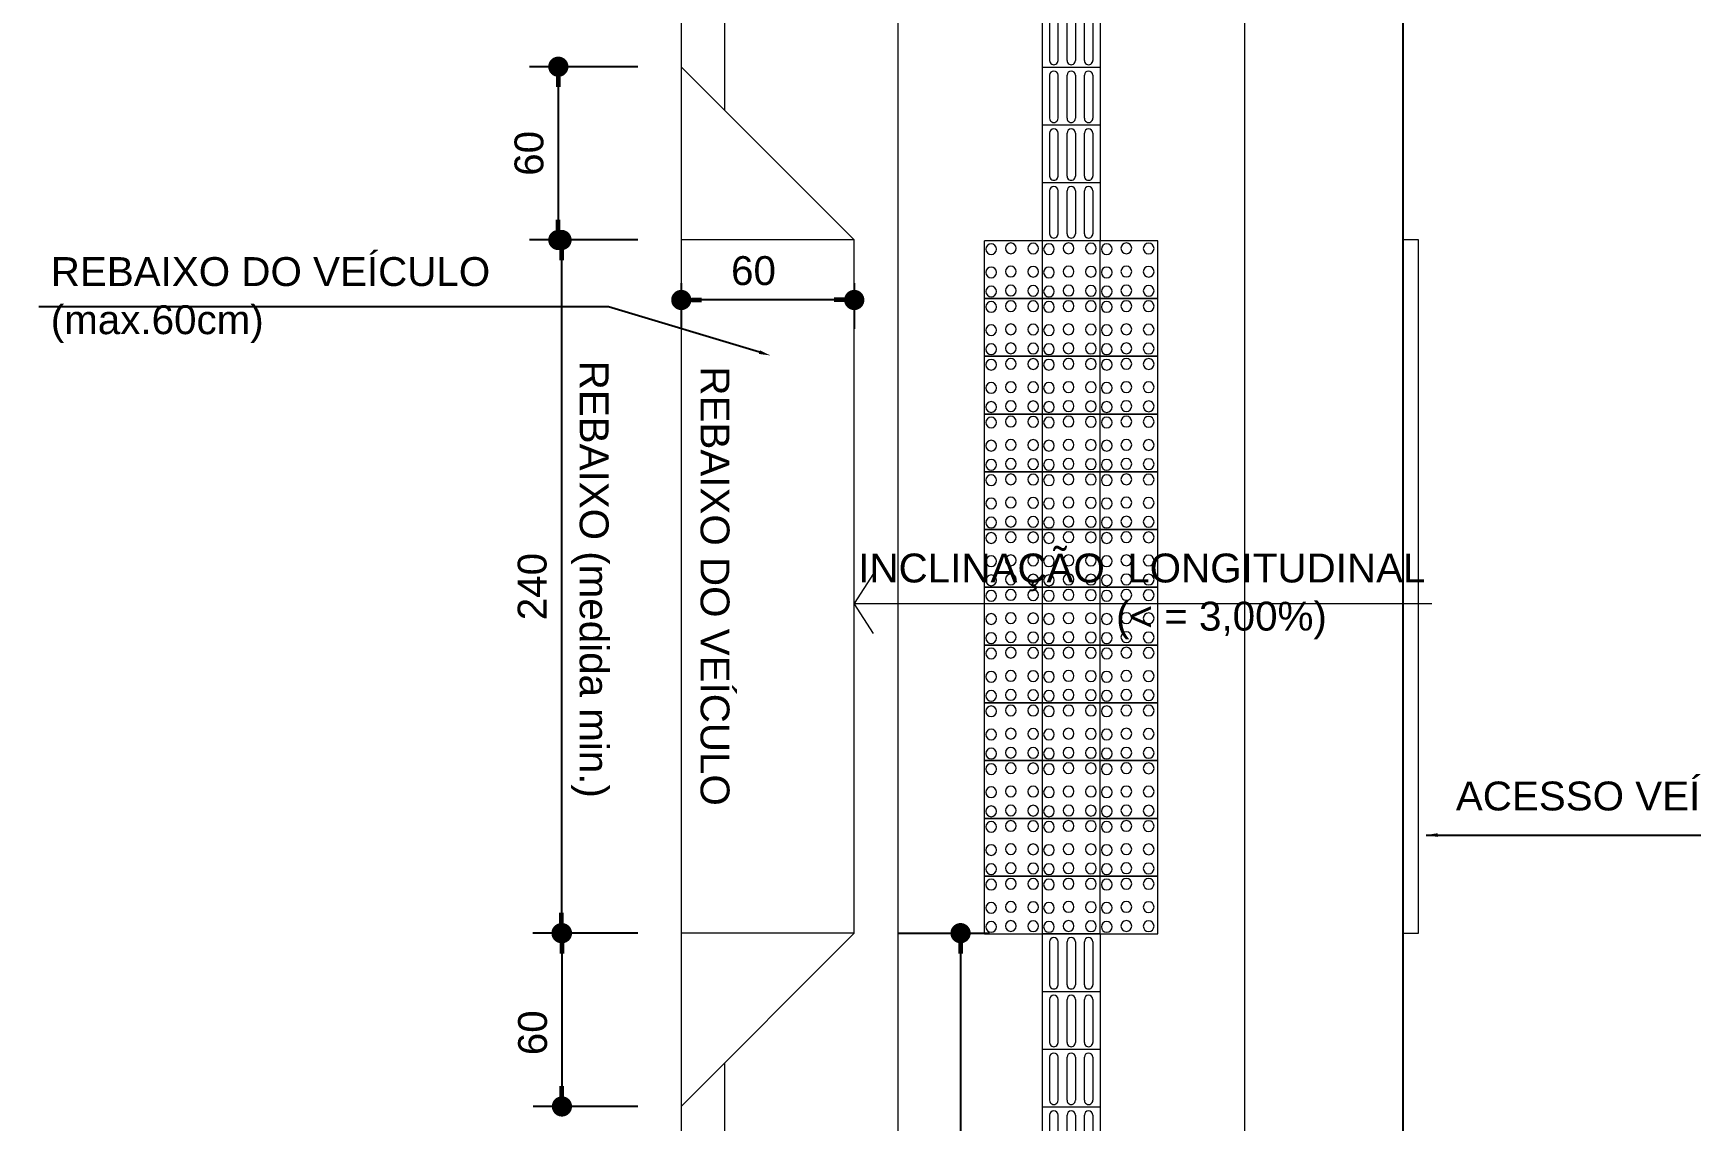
# Model space of a CAD drawing. Header units: millimetres. Extents: x 2084 to 63904, y -2368 to 2343.
# Drawn here: x 62582 to 63156, y -1206 to -829 of the extents above; entities that cross this region are included whole.
import ezdxf
from ezdxf import colors
from ezdxf.entities.mleader import LeaderData, LeaderLine
from ezdxf.math import Vec2, Vec3

# ---------------------------------------------------------------- set-up
doc = ezdxf.new("R2010")
doc.units = ezdxf.units.MM
doc.header["$PDMODE"] = 2
doc.layers.get('0').update_dxf_attribs({"color": 8})
doc.layers.get('Defpoints').update_dxf_attribs({"lineweight": 0})
for name, color, linetype in [('01', 1, 'Continuous'), ('LINHAS', 3, 'Continuous'), ('TEXTO', 2, 'Continuous')]:
    doc.layers.add(name, color=color, linetype=linetype)
for name, color, linetype, lineweight in [('BLOCOS', 1, 'Continuous', 5), ('COTAS', 1, 'Continuous', 0), ('P1', 1, 'Continuous', 5), ('P6', 6, 'Continuous', 60), ('PASSEIO PÚBLIOO', 252, 'Continuous', 13), ('PISO PODOTÁTIL-ALERTA', 1, 'Continuous', 5)]:
    doc.layers.add(name, color=color, linetype=linetype, lineweight=lineweight)
doc.styles.get("Standard").update_dxf_attribs({"font": 'arial.ttf'})
doc.dimstyles.new('1-50', dxfattribs={"dimtxt": 10, "dimasz": 7, "dimexe": 10, "dimexo": 15, "dimgap": 5, "dimtad": 1, "dimdec": 0, "dimtxsty": 'Standard', "dimblk": 'DOT', "dimcen": 2.5, "dimclrd": 5, "dimclre": 5, "dimclrt": 7, "dimadec": 0, "dimazin": 0, "dimtfac": 1, "dimtdec": 0, "dimtmove": 0, "dimatfit": 3, "dimldrblk": 'DOT', "dimfxl": 10, "dimarcsym": 0})

# ---------------------------------------------------------------- blocks, each defined once
blk = doc.blocks.new('Piso tátil direcional')
for p, q in [((0, 0), (20, 0)), ((0, 0), (0, -20)), ((20, 0), (20, -20)), ((2.71, -2.52), (17.6, -2.52)), ((17.6, -5.44), (2.71, -5.44)), ((2.71, -8.54), (17.6, -8.54)), ((17.6, -11.46), (2.71, -11.46)), ((17.6, -14.56), (2.71, -14.56)), ((20, -20), (0, -20)), ((2.71, -17.48), (17.6, -17.48))]:
    blk.add_line(p, q)
for centre, start, end in [((2.71, -3.98), 90, 270), ((2.71, -3.98), 90, 270), ((17.6, -3.98), 270, 90), ((2.71, -10), 90, 270), ((2.71, -10), 90, 270), ((17.6, -10), 270, 90), ((2.71, -16.02), 90, 270), ((2.71, -16.02), 90, 270), ((17.6, -16.02), 270, 90)]:
    blk.add_arc(centre, 1.46, start, end)
blk = doc.blocks.new('DOT')
at = {"layer": 'P6', "color": 0, "linetype": 'ByBlock'}
blk.add_line((-0.5, 0), (-1, 0), dxfattribs=at)
at = {"layer": 'P6', "color": 0, "linetype": 'ByBlock', "const_width": 0.5}
blk.add_lwpolyline([(-0.25, 0, 1), (0.25, 0, 1)], format="xyb", close=True, dxfattribs=at)
blk = doc.blocks.new('*D47')
at = {"layer": 'BLOCOS', "color": 5, "lineweight": -2, "transparency": 16777216}
for p, q in [((62791.76, -1141), (62755.44, -1141)), ((62765.44, -1148), (62765.44, -1194)), ((62791.76, -1201), (62755.44, -1201))]:
    blk.add_line(p, q, dxfattribs=at)
at = {"layer": 'Defpoints', "color": 0, "transparency": 16777216}
for p in [(62806.76, -1141), (62765.44, -1201), (62806.76, -1201, 10)]:
    blk.add_point(p, dxfattribs=at)
at = {"layer": 'BLOCOS', "color": 5, "lineweight": -2, "transparency": 16777216, "xscale": 7, "yscale": 7, "zscale": 7}
for p, rotation in [((62765.44, -1141), 90), ((62765.44, -1201), 270)]:
    blk.add_blockref('DOT', p, dxfattribs=dict(at, rotation=rotation))
at = {"layer": 'BLOCOS', "color": 7, "transparency": 16777216, "insert": (62755.33, -1175.49), "char_height": 10, "attachment_point": 5, "rotation": 90}
blk.add_mtext('60', dxfattribs=at)
blk = doc.blocks.new('_DOT')
at = {"color": 0, "linetype": 'ByBlock', "lineweight": -2}
blk.add_line((-0.5, 0), (-1, 0), dxfattribs=at)
at = {"linetype": 'ByBlock', "lineweight": -2, "const_width": 0.5}
blk.add_lwpolyline([(-0.25, 0, 1), (0.25, 0, 1)], format="xyb", close=True, dxfattribs=at)
blk = doc.blocks.new('*D59')
at = {"layer": 'BLOCOS', "color": 5, "lineweight": -2, "transparency": 16777216}
for p, q in [((62806.76, -916), (62806.76, -931.77)), ((62866.65, -916), (62866.65, -931.77)), ((62859.65, -921.77), (62813.76, -921.77))]:
    blk.add_line(p, q, dxfattribs=at)
at = {"layer": 'Defpoints', "color": 0, "transparency": 16777216}
for p in [(62806.76, -901), (62866.65, -901), (62806.76, -921.77)]:
    blk.add_point(p, dxfattribs=at)
at = {"layer": 'BLOCOS', "color": 5, "lineweight": -2, "transparency": 16777216, "xscale": 7, "yscale": 7, "zscale": 7, "rotation": 180}
blk.add_blockref('DOT', (62806.76, -921.77), dxfattribs=at)
at = {"layer": 'BLOCOS', "color": 5, "lineweight": -2, "transparency": 16777216, "xscale": 7, "yscale": 7, "zscale": 7}
blk.add_blockref('DOT', (62866.65, -921.77), dxfattribs=at)
at = {"layer": 'BLOCOS', "color": 7, "transparency": 16777216, "insert": (62831.76, -911.66), "char_height": 10, "attachment_point": 5}
blk.add_mtext('60', dxfattribs=at)
blk = doc.blocks.new('*D48')
at = {"color": 5, "lineweight": -2, "transparency": 16777216}
for p, q in [((62791.76, -901), (62755.31, -901)), ((62765.31, -908), (62765.31, -1134)), ((62791.76, -1141), (62755.31, -1141))]:
    blk.add_line(p, q, dxfattribs=at)
at = {"layer": 'Defpoints', "color": 0, "transparency": 16777216}
for p in [(62806.76, -901), (62765.31, -1141), (62806.76, -1141)]:
    blk.add_point(p, dxfattribs=at)
at = {"color": 5, "lineweight": -2, "transparency": 16777216, "xscale": 7, "yscale": 7, "zscale": 7}
for p, rotation in [((62765.31, -901), 90), ((62765.31, -1141), 270)]:
    blk.add_blockref('DOT', p, dxfattribs=dict(at, rotation=rotation))
at = {"color": 7, "transparency": 16777216, "insert": (62755.2, -1021), "char_height": 10, "attachment_point": 5, "rotation": 90}
blk.add_mtext('240', dxfattribs=at)
blk = doc.blocks.new('*D49')
at = {"color": 5, "lineweight": -2, "transparency": 16777216}
for p, q in [((62791.76, -841), (62754.19, -841)), ((62764.19, -848), (62764.19, -894)), ((62791.76, -901), (62754.19, -901))]:
    blk.add_line(p, q, dxfattribs=at)
at = {"layer": 'Defpoints', "color": 0, "transparency": 16777216}
for p in [(62806.76, -841, 10), (62764.19, -901), (62806.76, -901, 10)]:
    blk.add_point(p, dxfattribs=at)
at = {"color": 5, "lineweight": -2, "transparency": 16777216, "xscale": 7, "yscale": 7, "zscale": 7}
for p, rotation in [((62764.19, -841), 90), ((62764.19, -901), 270)]:
    blk.add_blockref('DOT', p, dxfattribs=dict(at, rotation=rotation))
at = {"color": 7, "transparency": 16777216, "insert": (62754.08, -871), "char_height": 10, "attachment_point": 5, "rotation": 90}
blk.add_mtext('60', dxfattribs=at)
blk = doc.blocks.new('*D116')
at = {"layer": 'COTAS', "color": 5, "lineweight": -2, "transparency": 16777216}
for p, q in [((62881.65, -1141), (62913.45, -1141)), ((62903.45, -1148), (62903.45, -1389.03)), ((62881.65, -1396.03), (62913.45, -1396.03))]:
    blk.add_line(p, q, dxfattribs=at)
at = {"layer": 'Defpoints', "color": 0, "transparency": 16777216}
for p in [(62866.65, -1141, -10), (62866.65, -1396.03), (62903.45, -1396.03)]:
    blk.add_point(p, dxfattribs=at)
at = {"layer": 'COTAS', "color": 5, "lineweight": -2, "transparency": 16777216, "xscale": 7, "yscale": 7, "zscale": 7}
for p, rotation in [((62903.45, -1141), 90), ((62903.45, -1396.03), 270)]:
    blk.add_blockref('DOT', p, dxfattribs=dict(at, rotation=rotation))
at = {"layer": 'COTAS', "color": 7, "transparency": 16777216, "insert": (62893.35, -1268.52), "char_height": 10, "attachment_point": 5, "rotation": 90}
blk.add_mtext('255', dxfattribs=at)
blk = doc.blocks.new('Piso tátil alerta')
for p, q in [((-20, 0), (0, 0)), ((-20, 0), (-20, -20)), ((0, 0), (0, -20)), ((0, -20), (-20, -20))]:
    blk.add_line(p, q)
for centre in [(-17.71, -2.43), (-10.91, -2.74), (-3.18, -2.67), (-17.71, -9.04), (-10.91, -9.34), (-3.18, -9.28), (-17.71, -17.08), (-10.91, -17.38), (-3.18, -17.32)]:
    blk.add_circle(centre, 1.86)

msp = doc.modelspace()

# ---------------------------------------------------------------- linework, layer by layer
at = {"layer": '01'}
msp.add_line((63064.67, -1107.04), (63232.01, -1107.04), dxfattribs=at)
at = {"layer": 'BLOCOS'}
for points in [[(62873.25, -1016.5), (62866.6, -1026.85)], [(62873.25, -1037.2), (62866.6, -1026.85)]]:
    msp.add_lwpolyline(points, dxfattribs=at)
at = {"layer": 'COTAS'}
msp.add_line((62866.6, -1026.85), (63066.6, -1026.85), dxfattribs=at)
msp.add_lwpolyline([(63056.6, -1141), (63062.03, -1141), (63062.03, -901), (63056.6, -901)], close=True, dxfattribs=at)
at = {"layer": 'LINHAS'}
msp.add_line((63056.6, -692.23), (63056.6, -1542.2), dxfattribs=at)
at = {"layer": 'P1'}
for p, q in [((62806.76, -692.23), (62806.76, -1542.93)), ((62821.76, -692.23), (62821.76, -856.03)), ((62806.76, -841, -10), (62866.65, -901, -10)), ((62866.65, -901, -10), (62806.76, -901, -10)), ((62866.65, -1141, -10), (62866.65, -901, -10)), ((62866.65, -1141, -10), (62806.76, -1141, -10)), ((62806.76, -1201), (62866.65, -1141, -10)), ((62821.76, -1185.98), (62821.76, -1542.93))]:
    msp.add_line(p, q, dxfattribs=at)
at = {"layer": 'PASSEIO PÚBLIOO'}
for p, q in [((62881.76, -692.23), (62881.76, -1542.93)), ((63001.76, -692.23), (63001.76, -1542.93))]:
    msp.add_line(p, q, dxfattribs=at)

# ---------------------------------------------------------------- block references
at = {"layer": 'BLOCOS', "rotation": 270}
for p in [(62951.76, -821.26), (62951.76, -841.26), (62951.76, -861.26), (62951.76, -881.26), (62951.76, -1141.26), (62951.76, -1161.26), (62951.76, -1181.26), (62951.76, -1201.26)]:
    msp.add_blockref('Piso tátil direcional', p, dxfattribs=at)
at = {"layer": 'PISO PODOTÁTIL-ALERTA', "xscale": -1, "rotation": 180}
for p in [(62931.76, -921.26), (62951.76, -921.26), (62971.76, -921.26), (62931.76, -941.26), (62951.76, -941.26), (62971.76, -941.26), (62931.76, -961.26), (62951.76, -961.26), (62971.76, -961.26), (62931.76, -981.26), (62951.76, -981.26), (62971.76, -981.26), (62931.76, -1001.26), (62951.76, -1001.26), (62971.76, -1001.26), (62931.76, -1021.26), (62951.76, -1021.26), (62971.76, -1021.26), (62931.76, -1041.26), (62951.76, -1041.26), (62971.76, -1041.26), (62931.76, -1061.26), (62951.76, -1061.26), (62971.76, -1061.26), (62931.76, -1081.26), (62951.76, -1081.26), (62971.76, -1081.26), (62931.76, -1101.26), (62951.76, -1101.26), (62971.76, -1101.26), (62931.76, -1121.26), (62951.76, -1121.26), (62971.76, -1121.26), (62931.76, -1141.26), (62951.76, -1141.26), (62971.76, -1141.26)]:
    msp.add_blockref('Piso tátil alerta', p, dxfattribs=at)

# ---------------------------------------------------------------- texts
at = {"layer": 'TEXTO', "char_height": 10, "width": 935.5662, "attachment_point": 1}
for s, insert in [('REBAIXO DO VEÍCULO\\P\\pt90;(max.60cm) ', (62588.47, -906.93)), ('INCLINAÇÃO  LONGITUDINAL\\P                       (< = 3,00%)', (62868.02, -1009.57)), ('ACESSO VEÍCULOS', (63074.92, -1088.51))]:
    msp.add_mtext(s, dxfattribs=dict(at, insert=insert))
at = {"layer": 'TEXTO', "char_height": 10, "width": 935.5662, "attachment_point": 1, "rotation": 270}
for s, insert in [('REBAIXO (medida min.)', (62781.6, -942.79, -10)), ('REBAIXO DO VEÍCULO', (62823.44, -944.77, -10))]:
    msp.add_mtext(s, dxfattribs=dict(at, insert=insert))

# ---------------------------------------------------------------- dimensions: what is measured, and where the dimension line sits
for base, p1, p2, picture, middle in [((62764.19, -901, -20), (62806.76, -841, -10), (62806.76, -901, -10), '*D49', (62754.08, -871, -20)), ((62765.31, -1141, -10), (62806.76, -901, -10), (62806.76, -1141, -10), '*D48', (62755.2, -1021, -10))]:
    dim = msp.add_linear_dim(base=base, p1=p1, p2=p2, angle=270, dimstyle='1-50', override={"dimblk": 'DOT', "dimldrblk": 'DOT', "dimfxl": 5})
    dim.commit()
    dim.dimension.update_dxf_attribs({"geometry": picture, "text_midpoint": middle})
at = {"layer": 'BLOCOS'}
dim = msp.add_linear_dim(base=(62806.76, -921.77, -10), p1=(62866.65, -901, -10), p2=(62806.76, -901, -10), dimstyle='1-50', override={"dimblk": 'DOT', "dimldrblk": 'DOT', "dimfxl": 5}, dxfattribs=at)
dim.commit()
dim.dimension.update_dxf_attribs({"geometry": '*D59', "text_midpoint": (62831.76, -921.77, -10), "dimtype": 160})
dim = msp.add_linear_dim(base=(62765.44, -1201, -10), p1=(62806.76, -1141, -10), p2=(62806.76, -1201), angle=270, dimstyle='1-50', override={"dimblk": 'DOT', "dimldrblk": 'DOT', "dimfxl": 5}, dxfattribs=at)
dim.commit()
dim.dimension.update_dxf_attribs({"geometry": '*D47', "text_midpoint": (62765.44, -1175.49, -10), "dimtype": 160})
at = {"layer": 'COTAS'}
dim = msp.add_linear_dim(base=(62903.45, -1396.03), p1=(62866.65, -1141, -10), p2=(62866.65, -1396.03), angle=90, dimstyle='1-50', override={"dimblk": 'DOT', "dimldrblk": 'DOT', "dimfxl": 5}, dxfattribs=at)
dim.commit()
dim.dimension.update_dxf_attribs({"geometry": '*D116', "text_midpoint": (62893.35, -1268.52)})

# ---------------------------------------------------------------- leaders
ml = msp.add_multileader_mtext('Standard', dxfattribs=at)
ml.set_content('', color=256)
ml.set_leader_properties()
ml.build(insert=Vec2(0, 0))
ml.multileader.update_dxf_attribs({"dogleg_length": 197.15})
ctx = ml.context
ctx.base_point, ctx.plane_origin = Vec3(62580.37, -924.14, 10), Vec3(62837.62, -940.97, 10)
notes = []
notes.append((ctx, [(0, (1, 1, 0), (62781.53, -924.14, 10), (-1, 0), 197.15, [(0, [(62837.62, -940.97, 10)], 0, [])])]))
ctx.mtext.insert, ctx.mtext.flow_direction = Vec3(62582.37, -922.14, 10), 5
ml = msp.add_multileader_mtext('Standard', dxfattribs=at)
ml.set_content('', color=256)
ml.set_leader_properties()
ml.build(insert=Vec2(0, 0))
ctx = ml.context
ctx.base_point, ctx.plane_origin = Vec3(63242.83, -1107.04), Vec3(63064.67, -1107.04)
notes.append((ctx, [(0, (1, 1, 0), (63234.83, -1107.04), (1, 0), 8, [(0, [(63064.67, -1107.04)], 0, [])])]))
ctx.mtext.insert, ctx.mtext.flow_direction = Vec3(63244.83, -1105.04), 5
for ctx, leaders in notes:
    for number, flags, end, landing, length, lines in leaders:
        leader = LeaderData()
        leader.index, (leader.has_last_leader_line, leader.has_dogleg_vector, leader.attachment_direction) = number, flags
        leader.last_leader_point, leader.dogleg_vector, leader.dogleg_length = Vec3(end), Vec3(landing), length
        for number, points, colour, breaks in lines:
            line = LeaderLine()
            line.index, line.vertices, line.color, line.breaks = number, Vec3.list(points), colors.encode_raw_color(colour), breaks
            leader.lines.append(line)
        ctx.leaders.append(leader)

doc.saveas('drawing.dxf')
